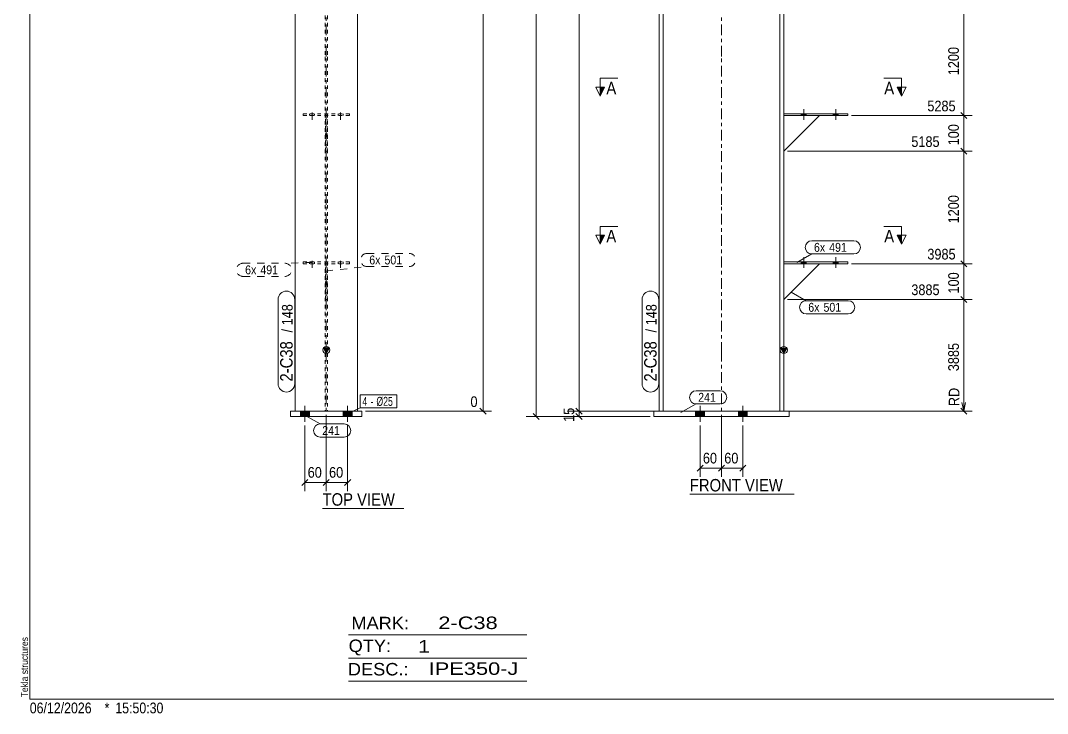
# Model space of a CAD drawing. Header units: millimetres. Extents: x 2 to 579, y 1 to 405.
# Drawn here: x 2.4 to 290.7, y 1 to 195.4 of the extents above; entities that cross this region are included whole.
import ezdxf

# ---------------------------------------------------------------- set-up
doc = ezdxf.new("R2010")
doc.units = ezdxf.units.MM
for name, pattern in [('XKITLINE00', [0]), ('XKITLINE01', [4, 1, -1, 1, -1]), ('XKITLINE02', [4, 2, -2]), ('XKITLINE03', [6, 3, -1, 1, -1])]:
    doc.linetypes.add(name, pattern=pattern)
for name, color, linetype, lineweight in [('Bolt', 3, 'Continuous', 0), ('BoltMark', 7, 'Continuous', 0), ('Dimensions', 7, 'Continuous', 0), ('DrawingSheet', 5, 'Continuous', 0), ('OtherObjectType', 7, 'Continuous', 0), ('Part', 2, 'Continuous', 0), ('PartMark', 7, 'Continuous', 0), ('Section', 6, 'Continuous', 0)]:
    doc.layers.add(name, color=color, linetype=linetype, lineweight=lineweight)
doc.styles.add('ARIAL', font='ARIAL.TTF')
doc.styles.add('ARIAL_NARROW', font='ARIALN.TTF')

# ---------------------------------------------------------------- blocks, each defined once
blk = doc.blocks.new('*A3')
at = {"layer": 'Bolt'}
for points in [[(194.43, 85.77), (194.43, 84.27), (191.93, 84.27), (191.93, 85.77)], [(194.43, 85.77), (194.43, 84.27), (191.93, 84.27), (191.93, 85.77)], [(206.43, 85.77), (206.43, 84.27), (203.93, 84.27), (203.93, 85.77)], [(206.43, 85.77), (206.43, 84.27), (203.93, 84.27), (203.93, 85.77)]]:
    blk.add_hatch(color=3, dxfattribs=at).paths.add_polyline_path(points, flags=17)
at = {"layer": 'Bolt', "color": 3, "linetype": 'XKITLINE00', "lineweight": 0}
for p, q in [((193.18, 87.27), (193.18, 82.77)), ((193.18, 87.27), (193.18, 82.77)), ((205.18, 87.27), (205.18, 82.77)), ((205.18, 87.27), (205.18, 82.77)), ((191.93, 85.77), (191.93, 84.27)), ((191.93, 85.77), (191.93, 84.27)), ((194.43, 85.77), (194.43, 84.27)), ((194.43, 85.77), (194.43, 84.27)), ((203.93, 85.77), (203.93, 84.27)), ((203.93, 85.77), (203.93, 84.27)), ((206.43, 85.77), (206.43, 84.27)), ((206.43, 85.77), (206.43, 84.27))]:
    blk.add_line(p, q, dxfattribs=at)
blk = doc.blocks.new('*A4')
at = {"layer": 'Bolt'}
for points in [[(222.98, 127.67), (222.98, 127.17), (221.58, 127.17), (221.58, 127.67)], [(222.98, 127.67), (222.98, 127.17), (221.58, 127.17), (221.58, 127.67)], [(231.98, 127.67), (231.98, 127.17), (230.58, 127.17), (230.58, 127.67)], [(231.98, 127.67), (231.98, 127.17), (230.58, 127.17), (230.58, 127.67)]]:
    blk.add_hatch(color=3, dxfattribs=at).paths.add_polyline_path(points, flags=17)
at = {"layer": 'Bolt', "color": 3, "linetype": 'XKITLINE00', "lineweight": 0}
for p, q in [((221.58, 127.17), (221.58, 127.67)), ((221.58, 127.17), (221.58, 127.67)), ((222.28, 126.01), (222.28, 129.01)), ((222.28, 126.01), (222.28, 129.01)), ((222.98, 127.17), (222.98, 127.67)), ((222.98, 127.17), (222.98, 127.67)), ((230.58, 127.17), (230.58, 127.67)), ((230.58, 127.17), (230.58, 127.67)), ((231.28, 126.01), (231.28, 129.01)), ((231.28, 126.01), (231.28, 129.01)), ((231.98, 127.17), (231.98, 127.67)), ((231.98, 127.17), (231.98, 127.67))]:
    blk.add_line(p, q, dxfattribs=at)
blk = doc.blocks.new('*A5')
at = {"layer": 'Bolt'}
for points in [[(222.98, 169.25), (222.98, 168.75), (221.58, 168.75), (221.58, 169.25)], [(222.98, 169.25), (222.98, 168.75), (221.58, 168.75), (221.58, 169.25)], [(231.98, 169.25), (231.98, 168.75), (230.58, 168.75), (230.58, 169.25)], [(231.98, 169.25), (231.98, 168.75), (230.58, 168.75), (230.58, 169.25)]]:
    blk.add_hatch(color=3, dxfattribs=at).paths.add_polyline_path(points, flags=17)
at = {"layer": 'Bolt', "color": 3, "linetype": 'XKITLINE00', "lineweight": 0}
for p, q in [((222.28, 167.59), (222.28, 170.59)), ((222.28, 167.59), (222.28, 170.59)), ((231.28, 167.59), (231.28, 170.59)), ((231.28, 167.59), (231.28, 170.59)), ((221.58, 168.75), (221.58, 169.25)), ((221.58, 168.75), (221.58, 169.25)), ((222.98, 168.75), (222.98, 169.25)), ((222.98, 168.75), (222.98, 169.25)), ((230.58, 168.75), (230.58, 169.25)), ((230.58, 168.75), (230.58, 169.25)), ((231.98, 168.75), (231.98, 169.25)), ((231.98, 168.75), (231.98, 169.25))]:
    blk.add_line(p, q, dxfattribs=at)
blk = doc.blocks.new('*A10')
at = {"layer": 'Part'}
blk.add_hatch(color=2, dxfattribs=at).paths.add_polyline_path([(215.88, 103.48), (217.48, 103.48), (216.68, 102.08)], flags=17)
at = {"layer": 'Part', "color": 7, "linetype": 'XKITLINE03', "lineweight": 0}
for p, q in [((199.18, 310.07), (199.18, 373.17)), ((199.18, 268.49), (199.18, 309.97)), ((199.18, 226.91), (199.18, 268.39)), ((199.18, 185.33), (199.18, 226.81)), ((199.18, 143.75), (199.18, 185.23)), ((199.18, 102.17), (199.18, 143.65)), ((199.18, 75.77), (199.18, 102.07))]:
    blk.add_line(p, q, dxfattribs=at)
at = {"layer": 'Part', "color": 7, "linetype": 'XKITLINE01', "lineweight": 0}
for p, q in [((181.68, 364.1), (181.68, 362.13)), ((181.68, 364.1), (182.78, 364.1)), ((182.78, 364.1), (182.78, 362.13)), ((215.58, 364.1), (215.58, 362.13)), ((215.58, 364.1), (216.68, 364.1)), ((216.68, 364.1), (216.68, 362.13)), ((181.68, 362.25), (182.78, 362.25)), ((182.78, 363.21), (215.58, 363.21)), ((182.78, 363.14), (215.58, 363.14)), ((215.58, 362.25), (216.68, 362.25)), ((216.68, 85.77), (181.68, 85.77))]:
    blk.add_line(p, q, dxfattribs=at)
at = {"layer": 'Part', "color": 2, "linetype": 'XKITLINE00', "lineweight": 0}
for p, q in [((181.68, 362.13), (181.68, 310.07)), ((182.78, 362.13), (182.78, 310.07)), ((215.58, 362.13), (215.58, 310.07)), ((216.68, 362.13), (216.68, 310.07)), ((181.68, 309.97), (181.68, 268.49)), ((182.78, 309.97), (182.78, 268.49)), ((215.58, 309.97), (215.58, 268.49)), ((216.68, 309.97), (216.68, 268.49)), ((181.68, 268.39), (181.68, 226.91)), ((182.78, 268.39), (182.78, 226.91)), ((215.58, 268.39), (215.58, 226.91)), ((216.68, 268.39), (216.68, 226.91)), ((181.68, 226.81), (181.68, 185.33)), ((182.78, 226.81), (182.78, 185.33)), ((215.58, 226.81), (215.58, 185.33)), ((216.68, 226.81), (216.68, 185.33)), ((181.68, 185.23), (181.68, 143.75)), ((182.78, 185.23), (182.78, 143.75)), ((215.58, 185.23), (215.58, 143.75)), ((216.68, 185.23), (216.68, 143.75)), ((181.68, 143.65), (181.68, 102.17)), ((182.78, 143.65), (182.78, 102.17)), ((215.58, 143.65), (215.58, 102.17)), ((216.68, 143.65), (216.68, 102.17)), ((181.68, 102.07), (181.68, 85.77)), ((182.78, 102.07), (182.78, 85.77)), ((215.58, 102.07), (215.58, 85.77)), ((216.68, 102.08), (215.88, 103.48)), ((215.88, 103.48), (217.48, 103.48)), ((217.48, 103.48), (216.68, 102.08)), ((216.68, 102.07), (216.68, 85.77))]:
    blk.add_line(p, q, dxfattribs=at)
blk.add_circle((216.68, 102.98), 1, dxfattribs=at)
blk = doc.blocks.new('*A12')
at = {"layer": 'Part', "color": 2, "linetype": 'XKITLINE00', "lineweight": 0}
for p, q in [((218.18, 85.77), (180.18, 85.77)), ((180.18, 85.77), (180.18, 84.27)), ((218.18, 84.27), (180.18, 84.27)), ((218.18, 85.77), (218.18, 84.27))]:
    blk.add_line(p, q, dxfattribs=at)
blk = doc.blocks.new('*A13')
at = {"layer": 'Part', "color": 2, "linetype": 'XKITLINE00', "lineweight": 0}
for p, q in [((234.68, 127.67), (216.68, 127.67)), ((216.68, 127.17), (234.68, 127.17)), ((234.68, 127.17), (234.68, 127.67))]:
    blk.add_line(p, q, dxfattribs=at)
at = {"layer": 'Part', "color": 7, "linetype": 'XKITLINE01', "lineweight": 0}
blk.add_line((216.68, 127.67), (216.68, 127.17), dxfattribs=at)
blk = doc.blocks.new('*A14')
at = {"layer": 'Part', "color": 2, "linetype": 'XKITLINE00', "lineweight": 0}
blk.add_line((226.68, 127.17), (216.68, 117.17), dxfattribs=at)
at = {"layer": 'Part', "color": 7, "linetype": 'XKITLINE01', "lineweight": 0}
for p, q in [((216.68, 117.17), (216.68, 127.17)), ((216.68, 127.17), (226.68, 127.17))]:
    blk.add_line(p, q, dxfattribs=at)
blk = doc.blocks.new('*A15')
at = {"layer": 'Part', "color": 2, "linetype": 'XKITLINE00', "lineweight": 0}
for p, q in [((234.68, 169.25), (216.68, 169.25)), ((216.68, 168.75), (234.68, 168.75)), ((234.68, 168.75), (234.68, 169.25))]:
    blk.add_line(p, q, dxfattribs=at)
at = {"layer": 'Part', "color": 7, "linetype": 'XKITLINE01', "lineweight": 0}
blk.add_line((216.68, 169.25), (216.68, 168.75), dxfattribs=at)
blk = doc.blocks.new('*A16')
at = {"layer": 'Part', "color": 2, "linetype": 'XKITLINE00', "lineweight": 0}
blk.add_line((226.68, 168.75), (216.68, 158.75), dxfattribs=at)
at = {"layer": 'Part', "color": 7, "linetype": 'XKITLINE01', "lineweight": 0}
for p, q in [((216.68, 158.75), (216.68, 168.75)), ((216.68, 168.75), (226.68, 168.75))]:
    blk.add_line(p, q, dxfattribs=at)
blk = doc.blocks.new('*A26')
at = {"layer": 'Bolt'}
for points in [[(83.48, 85.77), (83.48, 84.27), (80.98, 84.27), (80.98, 85.77)], [(83.48, 85.77), (83.48, 84.27), (80.98, 84.27), (80.98, 85.77)], [(95.48, 85.77), (95.48, 84.27), (92.98, 84.27), (92.98, 85.77)], [(95.48, 85.77), (95.48, 84.27), (92.98, 84.27), (92.98, 85.77)]]:
    blk.add_hatch(color=3, dxfattribs=at).paths.add_polyline_path(points, flags=17)
at = {"layer": 'Bolt', "color": 3, "linetype": 'XKITLINE00', "lineweight": 0}
for p, q in [((82.23, 87.27), (82.23, 82.77)), ((82.23, 87.27), (82.23, 82.77)), ((94.23, 87.27), (94.23, 82.77)), ((94.23, 87.27), (94.23, 82.77)), ((80.98, 85.77), (80.98, 84.27)), ((80.98, 85.77), (80.98, 84.27)), ((83.48, 85.77), (83.48, 84.27)), ((83.48, 85.77), (83.48, 84.27)), ((92.98, 85.77), (92.98, 84.27)), ((92.98, 85.77), (92.98, 84.27)), ((95.48, 85.77), (95.48, 84.27)), ((95.48, 85.77), (95.48, 84.27))]:
    blk.add_line(p, q, dxfattribs=at)
blk = doc.blocks.new('*A27')
at = {"layer": 'Bolt', "color": 3, "linetype": 'XKITLINE02', "lineweight": 0}
for p, q in [((83.53, 127.17), (83.53, 127.67)), ((83.53, 127.17), (83.53, 127.67)), ((84.23, 126.01), (84.23, 129.01)), ((84.23, 126.01), (84.23, 129.01)), ((84.93, 127.17), (84.93, 127.67)), ((84.93, 127.17), (84.93, 127.67)), ((91.53, 127.17), (91.53, 127.67)), ((91.53, 127.17), (91.53, 127.67)), ((92.23, 126.01), (92.23, 129.01)), ((92.23, 126.01), (92.23, 129.01)), ((92.93, 127.17), (92.93, 127.67)), ((92.93, 127.17), (92.93, 127.67))]:
    blk.add_line(p, q, dxfattribs=at)
blk = doc.blocks.new('*A28')
at = {"layer": 'Bolt', "color": 3, "linetype": 'XKITLINE02', "lineweight": 0}
for p, q in [((84.23, 167.59), (84.23, 170.59)), ((84.23, 167.59), (84.23, 170.59)), ((92.23, 167.59), (92.23, 170.59)), ((92.23, 167.59), (92.23, 170.59)), ((83.53, 168.75), (83.53, 169.25)), ((83.53, 168.75), (83.53, 169.25)), ((84.93, 168.75), (84.93, 169.25)), ((84.93, 168.75), (84.93, 169.25)), ((91.53, 168.75), (91.53, 169.25)), ((91.53, 168.75), (91.53, 169.25)), ((92.93, 168.75), (92.93, 169.25)), ((92.93, 168.75), (92.93, 169.25))]:
    blk.add_line(p, q, dxfattribs=at)
blk = doc.blocks.new('*A33')
at = {"layer": 'Part'}
blk.add_hatch(color=2, dxfattribs=at).paths.add_polyline_path([(87.43, 103.48), (89.03, 103.48), (88.23, 102.08)], flags=17)
at = {"layer": 'Part', "color": 7, "linetype": 'XKITLINE03', "lineweight": 0}
for p, q in [((88.23, 310.07), (88.23, 373.17)), ((88.23, 268.49), (88.23, 309.97)), ((88.23, 226.91), (88.23, 268.39)), ((88.23, 185.33), (88.23, 226.81)), ((88.23, 143.75), (88.23, 185.23)), ((88.23, 102.17), (88.23, 143.65)), ((88.23, 75.77), (88.23, 102.07))]:
    blk.add_line(p, q, dxfattribs=at)
at = {"layer": 'Part', "color": 2, "linetype": 'XKITLINE00', "lineweight": 0}
for p, q in [((79.48, 310.07), (79.48, 364.1)), ((96.98, 310.07), (96.98, 362.25)), ((79.48, 268.49), (79.48, 309.97)), ((96.98, 268.49), (96.98, 309.97)), ((79.48, 226.91), (79.48, 268.39)), ((96.98, 226.91), (96.98, 268.39)), ((79.48, 185.33), (79.48, 226.81)), ((96.98, 185.33), (96.98, 226.81)), ((79.48, 143.75), (79.48, 185.23)), ((96.98, 143.75), (96.98, 185.23)), ((79.48, 102.17), (79.48, 143.65)), ((96.98, 102.17), (96.98, 143.65)), ((79.48, 85.77), (79.48, 102.07)), ((88.23, 102.08), (87.43, 103.48)), ((87.43, 103.48), (89.03, 103.48)), ((89.03, 103.48), (88.23, 102.08)), ((96.98, 85.77), (96.98, 102.07))]:
    blk.add_line(p, q, dxfattribs=at)
at = {"layer": 'Part', "color": 7, "linetype": 'XKITLINE01', "lineweight": 0}
for p, q in [((96.98, 362.25), (79.48, 364.1)), ((87.88, 363.21), (87.88, 310.07)), ((88.58, 363.14), (88.58, 310.07)), ((87.88, 309.97), (87.88, 268.49)), ((88.58, 309.97), (88.58, 268.49)), ((87.88, 268.39), (87.88, 226.91)), ((88.58, 268.39), (88.58, 226.91)), ((87.88, 226.81), (87.88, 185.33)), ((88.58, 226.81), (88.58, 185.33)), ((87.88, 185.23), (87.88, 143.75)), ((88.58, 185.23), (88.58, 143.75)), ((87.88, 143.65), (87.88, 102.17)), ((88.58, 143.65), (88.58, 102.17)), ((87.88, 102.07), (87.88, 85.77)), ((88.58, 102.07), (88.58, 85.77)), ((79.48, 85.77), (96.98, 85.77))]:
    blk.add_line(p, q, dxfattribs=at)
at = {"layer": 'Part', "color": 2, "linetype": 'XKITLINE00', "lineweight": 0}
blk.add_circle((88.23, 102.98), 1, dxfattribs=at)
blk = doc.blocks.new('*A35')
at = {"layer": 'Part', "color": 2, "linetype": 'XKITLINE00', "lineweight": 0}
for p, q in [((78.23, 84.27), (78.23, 85.77)), ((78.23, 85.77), (98.23, 85.77)), ((98.23, 84.27), (78.23, 84.27)), ((98.23, 85.77), (98.23, 84.27))]:
    blk.add_line(p, q, dxfattribs=at)
blk = doc.blocks.new('*A36')
at = {"layer": 'Part', "color": 7, "linetype": 'XKITLINE01', "lineweight": 0}
for p, q in [((94.73, 127.67), (81.73, 127.67)), ((81.73, 127.17), (81.73, 127.67)), ((94.73, 127.17), (81.73, 127.17)), ((94.73, 127.17), (94.73, 127.67))]:
    blk.add_line(p, q, dxfattribs=at)
blk = doc.blocks.new('*A37')
at = {"layer": 'Part', "color": 7, "linetype": 'XKITLINE01', "lineweight": 0}
for p, q in [((88.48, 127.17), (87.98, 127.17)), ((87.98, 117.17), (87.98, 127.17)), ((88.48, 117.17), (88.48, 127.17)), ((88.48, 117.17), (87.98, 117.17))]:
    blk.add_line(p, q, dxfattribs=at)
blk = doc.blocks.new('*A38')
at = {"layer": 'Part', "color": 7, "linetype": 'XKITLINE01', "lineweight": 0}
for p, q in [((94.73, 169.25), (81.73, 169.25)), ((81.73, 168.75), (81.73, 169.25)), ((94.73, 168.75), (81.73, 168.75)), ((94.73, 168.75), (94.73, 169.25))]:
    blk.add_line(p, q, dxfattribs=at)
blk = doc.blocks.new('*A39')
at = {"layer": 'Part', "color": 7, "linetype": 'XKITLINE01', "lineweight": 0}
for p, q in [((88.48, 168.75), (87.98, 168.75)), ((87.98, 158.75), (87.98, 168.75)), ((88.48, 158.75), (88.48, 168.75)), ((88.48, 158.75), (87.98, 158.75))]:
    blk.add_line(p, q, dxfattribs=at)
blk = doc.blocks.new('*A52')
at = {"layer": 'DrawingSheet', "color": 5, "linetype": 'XKITLINE00', "lineweight": 0}
for p, q in [((5, 405), (5, 5)), ((5, 5), (579, 5))]:
    blk.add_line(p, q, dxfattribs=at)
at = {"layer": 'DrawingSheet', "color": 5, "style": 'ARIAL', "width": 0.85}
blk.add_text('Tekla structures', height=2, rotation=90, dxfattribs=at).set_placement((4.5, 5.5))
blk = doc.blocks.new('*A56')
at = {"layer": 'OtherObjectType', "color": 6, "linetype": 'XKITLINE00', "lineweight": 0}
for p, q in [((94.5, 23), (144.5, 23)), ((94.5, 16.5), (144.5, 16.5)), ((94.5, 10), (144.5, 10))]:
    blk.add_line(p, q, dxfattribs=at)
at = {"layer": 'OtherObjectType', "color": 6, "style": 'ARIAL_NARROW'}
for s, width, p in [('MARK:', 1.275, (95.27, 24.58)), ('2-C38', 1.525501, (119.69, 24.65)), ('QTY:', 1.275, (94.5, 18.19)), ('1', 1.525501, (113.99, 18.05)), ('DESC.:', 1.275, (94.29, 11.63)), ('IPE350-J', 1.525501, (117, 11.79))]:
    blk.add_text(s, height=3.5, dxfattribs=dict(at, width=width)).set_placement(p)
blk = doc.blocks.new('*A59')
at = {"layer": 'OtherObjectType', "color": 7, "style": 'ARIAL_NARROW', "width": 1.008832}
for s, p in [('06/12/2026', (4.99, 1)), ('*', (26, 1)), ('15:50:30', (29, 1))]:
    blk.add_text(s, height=3, dxfattribs=at).set_placement(p)
blk = doc.blocks.new('*A60')
at = {"layer": 'Dimensions', "color": 7, "linetype": 'XKITLINE00', "lineweight": 0}
for p, q in [((146.33, 366.27), (148.03, 364.57)), ((179.43, 365.42), (144.33, 365.42)), ((147.18, 84.27), (147.18, 365.42)), ((179.18, 84.27), (144.33, 84.27)), ((146.33, 85.12), (148.03, 83.42))]:
    blk.add_line(p, q, dxfattribs=at)
at = {"layer": 'Dimensions', "color": 3}
for p in [(147.18, 365.42), (147.18, 84.27)]:
    blk.add_point(p, dxfattribs=at)
at = {"layer": 'Dimensions', "color": 3, "style": 'ARIAL', "width": 0.85}
blk.add_text('10803', height=3, rotation=90.0002, dxfattribs=at).set_placement((145.83, 219.28))
blk = doc.blocks.new('*A61')
at = {"layer": 'Dimensions', "color": 7, "linetype": 'XKITLINE00', "lineweight": 0}
for p, q in [((158.33, 86.62), (160.03, 84.92)), ((180.68, 85.77), (156.33, 85.77)), ((179.18, 84.27), (156.33, 84.27)), ((158.33, 85.12), (160.03, 83.42)), ((159.18, 84.27), (159.18, 85.77))]:
    blk.add_line(p, q, dxfattribs=at)
at = {"layer": 'Dimensions', "color": 3}
for p in [(159.18, 85.77), (159.18, 84.27)]:
    blk.add_point(p, dxfattribs=at)
at = {"layer": 'Dimensions', "color": 3, "style": 'ARIAL', "width": 0.85}
blk.add_text('15', height=3, rotation=90.0002, dxfattribs=at).set_placement((157.83, 82.79))
blk = doc.blocks.new('*A62')
at = {"layer": 'Dimensions', "color": 7, "linetype": 'XKITLINE00', "lineweight": 0}
for p, q in [((217.68, 200.33), (269.58, 200.33)), ((266.33, 201.18), (268.03, 199.48)), ((267.18, 168.75), (267.18, 200.33)), ((235.68, 168.75), (269.58, 168.75)), ((266.33, 169.6), (268.03, 167.9))]:
    blk.add_line(p, q, dxfattribs=at)
at = {"layer": 'Dimensions', "color": 3}
for p in [(267.18, 200.33), (267.18, 168.75)]:
    blk.add_point(p, dxfattribs=at)
at = {"layer": 'Dimensions', "color": 3, "style": 'ARIAL', "width": 0.85}
blk.add_text('6485', height=3, dxfattribs=at).set_placement((252.48, 201.53))
blk.add_text('1200', height=3, rotation=90.0002, dxfattribs=at).set_placement((265.83, 180.09))
blk = doc.blocks.new('*A71')
at = {"layer": 'Dimensions', "color": 7, "linetype": 'XKITLINE00', "lineweight": 0}
for p, q in [((199.18, 84.77), (199.18, 67.37)), ((193.18, 81.77), (193.18, 67.37)), ((194.03, 70.62), (192.33, 68.92)), ((193.18, 69.77), (199.18, 69.77)), ((200.03, 70.62), (198.33, 68.92))]:
    blk.add_line(p, q, dxfattribs=at)
at = {"layer": 'Dimensions', "color": 3}
for p in [(193.18, 69.77), (199.18, 69.77)]:
    blk.add_point(p, dxfattribs=at)
at = {"layer": 'Dimensions', "color": 3, "style": 'ARIAL', "width": 0.85}
blk.add_text('60', height=3, dxfattribs=at).set_placement((193.96, 71.12))
blk = doc.blocks.new('*A72')
at = {"layer": 'Dimensions', "color": 7, "linetype": 'XKITLINE00', "lineweight": 0}
for p, q in [((199.18, 84.77), (199.18, 67.37)), ((205.18, 81.77), (205.18, 67.37)), ((200.03, 70.62), (198.33, 68.92)), ((199.18, 69.77), (205.18, 69.77)), ((206.03, 70.62), (204.33, 68.92))]:
    blk.add_line(p, q, dxfattribs=at)
at = {"layer": 'Dimensions', "color": 3}
for p in [(199.18, 69.77), (205.18, 69.77)]:
    blk.add_point(p, dxfattribs=at)
at = {"layer": 'Dimensions', "color": 3, "style": 'ARIAL', "width": 0.85}
blk.add_text('60', height=3, dxfattribs=at).set_placement((199.96, 71.12))
blk = doc.blocks.new('*A76')
at = {"layer": 'PartMark', "color": 7, "linetype": 'XKITLINE00', "lineweight": 0}
for p, q in [((192.05, 91.53), (198.82, 91.53)), ((187.81, 85.44), (192.05, 87.83)), ((192.05, 87.83), (198.82, 87.83))]:
    blk.add_line(p, q, dxfattribs=at)
for centre, start, end in [((192.05, 89.68), 90, 270), ((198.82, 89.68), 270, 90)]:
    blk.add_arc(centre, 1.85, start, end, dxfattribs=at)
at = {"layer": 'PartMark', "color": 3, "style": 'ARIAL', "width": 0.85}
blk.add_text('241', height=2.5, dxfattribs=at).set_placement((192.65, 88.43))
blk = doc.blocks.new('*A78')
at = {"layer": 'PartMark', "color": 7, "linetype": 'XKITLINE00', "lineweight": 0}
for p, q in [((176.88, 93.52), (176.88, 117.17)), ((181.58, 93.52), (181.58, 117.17))]:
    blk.add_line(p, q, dxfattribs=at)
for centre, start, end in [((179.23, 117.17), 0, 180), ((179.23, 93.52), 180, 0)]:
    blk.add_arc(centre, 2.35, start, end, dxfattribs=at)
at = {"layer": 'PartMark', "color": 3, "style": 'ARIAL', "width": 0.85}
for s, p in [('148', (180.98, 109.89)), ('/', (180.98, 107.88))]:
    blk.add_text(s, height=3, rotation=90.0002, dxfattribs=at).set_placement(p)
at = {"layer": 'PartMark', "color": 1, "style": 'ARIAL', "width": 0.85}
blk.add_text('2-C38', height=3.5, rotation=90.0002, dxfattribs=at).set_placement((180.98, 94.12))
blk = doc.blocks.new('*A79')
at = {"layer": 'PartMark', "color": 7, "linetype": 'XKITLINE00', "lineweight": 0}
for p, q in [((224.55, 133.63), (236.34, 133.63)), ((220.31, 127.54), (224.55, 129.93)), ((224.55, 129.93), (236.34, 129.93))]:
    blk.add_line(p, q, dxfattribs=at)
for centre, start, end in [((224.55, 131.78), 90, 270), ((236.34, 131.78), 270, 90)]:
    blk.add_arc(centre, 1.85, start, end, dxfattribs=at)
at = {"layer": 'PartMark', "color": 3, "style": 'ARIAL', "width": 0.85}
for s, p in [('6x', (225.15, 130.53)), ('491', (229.42, 130.53))]:
    blk.add_text(s, height=2.5, dxfattribs=at).set_placement(p)
blk = doc.blocks.new('*A80')
at = {"layer": 'PartMark', "color": 7, "linetype": 'XKITLINE00', "lineweight": 0}
for p, q in [((218.71, 119.2), (222.95, 116.8)), ((222.95, 116.8), (234.74, 116.8)), ((222.95, 113.1), (234.74, 113.1))]:
    blk.add_line(p, q, dxfattribs=at)
for centre, start, end in [((222.95, 114.95), 90, 270), ((234.74, 114.95), 270, 90)]:
    blk.add_arc(centre, 1.85, start, end, dxfattribs=at)
at = {"layer": 'PartMark', "color": 3, "style": 'ARIAL', "width": 0.85}
for s, p in [('6x', (223.55, 113.7)), ('501', (227.82, 113.7))]:
    blk.add_text(s, height=2.5, dxfattribs=at).set_placement(p)
blk = doc.blocks.new('*A83')
at = {"layer": 'Section'}
for points in [[(166.36, 176.75), (165.11, 174.25), (165.11, 176.75)], [(249.75, 176.75), (249.75, 174.25), (248.5, 176.75)]]:
    blk.add_hatch(color=3, dxfattribs=at).paths.add_polyline_path(points, flags=17)
at = {"layer": 'Section', "color": 1, "linetype": 'XKITLINE00', "lineweight": 0}
for p, q in [((165.11, 179.25), (170.11, 179.25)), ((165.11, 179.25), (165.11, 174.25)), ((249.75, 179.25), (244.75, 179.25)), ((249.75, 179.25), (249.75, 174.25))]:
    blk.add_line(p, q, dxfattribs=at)
at = {"layer": 'Section', "color": 3, "linetype": 'XKITLINE00', "lineweight": 0}
for p, q in [((165.11, 174.25), (163.86, 176.75)), ((166.36, 176.75), (163.86, 176.75)), ((165.11, 174.25), (166.36, 176.75)), ((248.5, 176.75), (251, 176.75)), ((249.75, 174.25), (248.5, 176.75)), ((251, 176.75), (249.75, 174.25))]:
    blk.add_line(p, q, dxfattribs=at)
at = {"layer": 'Section', "color": 7, "style": 'ARIAL', "width": 0.85}
for p in [(166.86, 174.75), (244.88, 174.75)]:
    blk.add_text('A', height=3.5, dxfattribs=at).set_placement(p)
blk = doc.blocks.new('*A84')
at = {"layer": 'Section'}
for points in [[(166.36, 135.17), (165.11, 132.67), (165.11, 135.17)], [(249.75, 135.17), (249.75, 132.67), (248.5, 135.17)]]:
    blk.add_hatch(color=3, dxfattribs=at).paths.add_polyline_path(points, flags=17)
at = {"layer": 'Section', "color": 1, "linetype": 'XKITLINE00', "lineweight": 0}
for p, q in [((165.11, 137.67), (170.11, 137.67)), ((165.11, 137.67), (165.11, 132.67)), ((249.75, 137.67), (244.75, 137.67)), ((249.75, 137.67), (249.75, 132.67))]:
    blk.add_line(p, q, dxfattribs=at)
at = {"layer": 'Section', "color": 3, "linetype": 'XKITLINE00', "lineweight": 0}
for p, q in [((165.11, 132.67), (163.86, 135.17)), ((166.36, 135.17), (163.86, 135.17)), ((165.11, 132.67), (166.36, 135.17)), ((248.5, 135.17), (251, 135.17)), ((249.75, 132.67), (248.5, 135.17)), ((251, 135.17), (249.75, 132.67))]:
    blk.add_line(p, q, dxfattribs=at)
at = {"layer": 'Section', "color": 7, "style": 'ARIAL', "width": 0.85}
for p in [(166.86, 133.17), (244.88, 133.17)]:
    blk.add_text('A', height=3.5, dxfattribs=at).set_placement(p)
blk = doc.blocks.new('*A87')
at = {"layer": 'OtherObjectType', "color": 7, "linetype": 'XKITLINE00', "lineweight": 0}
blk.add_line((190.31, 62.52), (219.61, 62.52), dxfattribs=at)
at = {"layer": 'OtherObjectType', "color": 7, "style": 'ARIAL', "width": 0.85}
blk.add_text('FRONT VIEW', height=3.5, dxfattribs=at).set_placement((190.31, 63.27))
blk = doc.blocks.new('*A88')
at = {"layer": 'Dimensions', "color": 7, "linetype": 'XKITLINE00', "lineweight": 0}
for p, q in [((180.68, 364.1), (156.33, 364.1)), ((158.33, 364.95), (160.03, 363.25)), ((159.18, 85.77), (159.18, 364.1)), ((158.33, 86.62), (160.03, 84.92)), ((180.68, 85.77), (156.33, 85.77))]:
    blk.add_line(p, q, dxfattribs=at)
at = {"layer": 'Dimensions', "color": 3}
for p in [(159.18, 364.1), (159.18, 85.77)]:
    blk.add_point(p, dxfattribs=at)
at = {"layer": 'Dimensions', "color": 3, "style": 'ARIAL', "width": 0.85}
blk.add_text('10775', height=3, rotation=90.0002, dxfattribs=at).set_placement((157.83, 219.37))
blk = doc.blocks.new('*A90')
at = {"layer": 'Dimensions', "color": 7, "linetype": 'XKITLINE00', "lineweight": 0}
for p, q in [((217.68, 117.17), (269.58, 117.17)), ((266.33, 118.02), (268.03, 116.32)), ((267.18, 85.77), (267.18, 117.17)), ((267.18, 92.99), (267.18, 85.77)), ((266.33, 86.62), (268.03, 84.92)), ((266.68, 88.27), (267.18, 85.77)), ((267.68, 88.27), (267.18, 85.77)), ((217.68, 85.77), (269.58, 85.77)), ((217.68, 85.77), (269.58, 85.77))]:
    blk.add_line(p, q, dxfattribs=at)
at = {"layer": 'Dimensions', "color": 3}
for p in [(267.18, 117.17), (267.18, 85.77)]:
    blk.add_point(p, dxfattribs=at)
at = {"layer": 'Dimensions', "color": 7}
blk.add_point((267.18, 85.77), dxfattribs=at)
at = {"layer": 'Dimensions', "color": 3, "style": 'ARIAL', "width": 0.85}
blk.add_text('3885', height=3, dxfattribs=at).set_placement((252.48, 118.37))
for s, p in [('3885', (265.83, 97.02)), ('RD', (265.98, 87.21))]:
    blk.add_text(s, height=3, rotation=90.0002, dxfattribs=at).set_placement(p)
blk = doc.blocks.new('*A91')
at = {"layer": 'Dimensions', "color": 7, "linetype": 'XKITLINE00', "lineweight": 0}
for p, q in [((235.68, 127.17), (269.58, 127.17)), ((266.33, 128.02), (268.03, 126.32)), ((267.18, 117.17), (267.18, 127.17)), ((217.68, 117.17), (269.58, 117.17)), ((266.33, 118.02), (268.03, 116.32))]:
    blk.add_line(p, q, dxfattribs=at)
at = {"layer": 'Dimensions', "color": 3}
for p in [(267.18, 127.17), (267.18, 117.17)]:
    blk.add_point(p, dxfattribs=at)
at = {"layer": 'Dimensions', "color": 3, "style": 'ARIAL', "width": 0.85}
blk.add_text('3985', height=3, dxfattribs=at).set_placement((256.98, 128.37))
blk.add_text('100', height=3, rotation=90.0002, dxfattribs=at).set_placement((265.83, 118.83))
blk = doc.blocks.new('*A92')
at = {"layer": 'Dimensions', "color": 7, "linetype": 'XKITLINE00', "lineweight": 0}
for p, q in [((217.68, 158.75), (269.58, 158.75)), ((266.33, 159.6), (268.03, 157.9)), ((267.18, 127.17), (267.18, 158.75)), ((235.68, 127.17), (269.58, 127.17)), ((266.33, 128.02), (268.03, 126.32))]:
    blk.add_line(p, q, dxfattribs=at)
at = {"layer": 'Dimensions', "color": 3}
for p in [(267.18, 158.75), (267.18, 127.17)]:
    blk.add_point(p, dxfattribs=at)
at = {"layer": 'Dimensions', "color": 3, "style": 'ARIAL', "width": 0.85}
blk.add_text('5185', height=3, dxfattribs=at).set_placement((252.48, 159.95))
blk.add_text('1200', height=3, rotation=90.0002, dxfattribs=at).set_placement((265.83, 138.51))
blk = doc.blocks.new('*A93')
at = {"layer": 'Dimensions', "color": 7, "linetype": 'XKITLINE00', "lineweight": 0}
for p, q in [((235.68, 168.75), (269.58, 168.75)), ((266.33, 169.6), (268.03, 167.9)), ((267.18, 158.75), (267.18, 168.75)), ((217.68, 158.75), (269.58, 158.75)), ((266.33, 159.6), (268.03, 157.9))]:
    blk.add_line(p, q, dxfattribs=at)
at = {"layer": 'Dimensions', "color": 3}
for p in [(267.18, 168.75), (267.18, 158.75)]:
    blk.add_point(p, dxfattribs=at)
at = {"layer": 'Dimensions', "color": 3, "style": 'ARIAL', "width": 0.85}
blk.add_text('5285', height=3, dxfattribs=at).set_placement((256.98, 169.95))
blk.add_text('100', height=3, rotation=90.0002, dxfattribs=at).set_placement((265.83, 160.41))
blk = doc.blocks.new('*A94')
at = {"layer": 'Dimensions', "color": 7, "linetype": 'XKITLINE00', "lineweight": 0}
for p, q in [((97.98, 362.25), (134.63, 362.25)), ((131.38, 363.1), (133.08, 361.4)), ((132.23, 85.77), (132.23, 362.25)), ((131.38, 86.62), (133.08, 84.92)), ((99.23, 85.77), (134.63, 85.77))]:
    blk.add_line(p, q, dxfattribs=at)
at = {"layer": 'Dimensions', "color": 3}
for p in [(132.23, 362.25), (132.23, 85.77)]:
    blk.add_point(p, dxfattribs=at)
at = {"layer": 'Dimensions', "color": 3, "style": 'ARIAL', "width": 0.85}
for s, p in [('10757', (115.31, 363.45)), ('0', (128.71, 86.97))]:
    blk.add_text(s, height=3, dxfattribs=at).set_placement(p)
blk.add_text('10757', height=3, rotation=90.0002, dxfattribs=at).set_placement((130.88, 218.45))
blk = doc.blocks.new('*A97')
at = {"layer": 'Dimensions', "color": 7, "linetype": 'XKITLINE00', "lineweight": 0}
for p, q in [((88.23, 84.77), (88.23, 63.37)), ((82.23, 81.77), (82.23, 63.37)), ((83.08, 66.62), (81.38, 64.92)), ((89.08, 66.62), (87.38, 64.92)), ((82.23, 65.77), (88.23, 65.77))]:
    blk.add_line(p, q, dxfattribs=at)
at = {"layer": 'Dimensions', "color": 3}
for p in [(82.23, 65.77), (88.23, 65.77)]:
    blk.add_point(p, dxfattribs=at)
at = {"layer": 'Dimensions', "color": 3, "style": 'ARIAL', "width": 0.85}
blk.add_text('60', height=3, dxfattribs=at).set_placement((83.01, 67.12))
blk = doc.blocks.new('*A98')
at = {"layer": 'Dimensions', "color": 7, "linetype": 'XKITLINE00', "lineweight": 0}
for p, q in [((88.23, 84.77), (88.23, 63.37)), ((94.23, 81.77), (94.23, 63.37)), ((89.08, 66.62), (87.38, 64.92)), ((95.08, 66.62), (93.38, 64.92)), ((88.23, 65.77), (94.23, 65.77))]:
    blk.add_line(p, q, dxfattribs=at)
at = {"layer": 'Dimensions', "color": 3}
for p in [(88.23, 65.77), (94.23, 65.77)]:
    blk.add_point(p, dxfattribs=at)
at = {"layer": 'Dimensions', "color": 3, "style": 'ARIAL', "width": 0.85}
blk.add_text('60', height=3, dxfattribs=at).set_placement((89.01, 67.12))
blk = doc.blocks.new('*A101')
at = {"layer": 'BoltMark', "color": 7, "linetype": 'XKITLINE00', "lineweight": 0}
for p, q in [((97.77, 90.4), (108.06, 90.4)), ((97.77, 86.7), (97.77, 90.4)), ((108.06, 86.7), (108.06, 90.4)), ((94.23, 85.02), (97.77, 86.7)), ((97.77, 86.7), (108.06, 86.7))]:
    blk.add_line(p, q, dxfattribs=at)
at = {"layer": 'BoltMark', "color": 3, "style": 'ARIAL_NARROW', "width": 0.85}
for s, p in [('4', (98.37, 87.3)), ('Ø25', (102.3, 87.3)), ('-', (100.64, 87.3))]:
    blk.add_text(s, height=2.5, dxfattribs=at).set_placement(p)
blk = doc.blocks.new('*A102')
at = {"layer": 'PartMark', "color": 7, "linetype": 'XKITLINE00', "lineweight": 0}
for p, q in [((82.26, 84.6), (86.5, 82.2)), ((86.5, 82.2), (93.27, 82.2)), ((86.5, 78.5), (93.27, 78.5))]:
    blk.add_line(p, q, dxfattribs=at)
for centre, start, end in [((86.5, 80.35), 90, 270), ((93.27, 80.35), 270, 90)]:
    blk.add_arc(centre, 1.85, start, end, dxfattribs=at)
at = {"layer": 'PartMark', "color": 3, "style": 'ARIAL', "width": 0.85}
blk.add_text('241', height=2.5, dxfattribs=at).set_placement((87.1, 79.1))
blk = doc.blocks.new('*A104')
at = {"layer": 'PartMark', "color": 7, "linetype": 'XKITLINE00', "lineweight": 0}
for p, q in [((74.68, 93.52), (74.68, 117.17)), ((79.38, 93.52), (79.38, 117.17))]:
    blk.add_line(p, q, dxfattribs=at)
for centre, start, end in [((77.03, 117.17), 0, 180), ((77.03, 93.52), 180, 0)]:
    blk.add_arc(centre, 2.35, start, end, dxfattribs=at)
at = {"layer": 'PartMark', "color": 3, "style": 'ARIAL', "width": 0.85}
for s, p in [('148', (78.78, 109.89)), ('/', (78.78, 107.88))]:
    blk.add_text(s, height=3, rotation=90.0002, dxfattribs=at).set_placement(p)
at = {"layer": 'PartMark', "color": 1, "style": 'ARIAL', "width": 0.85}
blk.add_text('2-C38', height=3.5, rotation=90.0002, dxfattribs=at).set_placement((78.78, 94.12))
blk = doc.blocks.new('*A105')
at = {"layer": 'PartMark', "color": 7, "linetype": 'XKITLINE02', "lineweight": 0}
for p, q in [((64.85, 127.32), (76.63, 127.32)), ((84.36, 127.54), (76.63, 127.32)), ((64.85, 123.62), (76.63, 123.62))]:
    blk.add_line(p, q, dxfattribs=at)
for centre, start, end in [((64.85, 125.47), 90, 270), ((76.63, 125.47), 270, 90)]:
    blk.add_arc(centre, 1.85, start, end, dxfattribs=at)
at = {"layer": 'PartMark', "color": 3, "style": 'ARIAL', "width": 0.85}
for s, p in [('6x', (65.45, 124.22)), ('491', (69.72, 124.22))]:
    blk.add_text(s, height=2.5, dxfattribs=at).set_placement(p)
blk = doc.blocks.new('*A106')
at = {"layer": 'PartMark', "color": 7, "linetype": 'XKITLINE02', "lineweight": 0}
for p, q in [((99.7, 130.09), (111.49, 130.09)), ((88.11, 125.14), (99.7, 126.39)), ((99.7, 126.39), (111.49, 126.39))]:
    blk.add_line(p, q, dxfattribs=at)
for centre, start, end in [((99.7, 128.24), 90, 270), ((111.49, 128.24), 270, 90)]:
    blk.add_arc(centre, 1.85, start, end, dxfattribs=at)
at = {"layer": 'PartMark', "color": 3, "style": 'ARIAL', "width": 0.85}
for s, p in [('6x', (100.3, 126.99)), ('501', (104.57, 126.99))]:
    blk.add_text(s, height=2.5, dxfattribs=at).set_placement(p)
blk = doc.blocks.new('*A107')
at = {"layer": 'OtherObjectType', "color": 7, "linetype": 'XKITLINE00', "lineweight": 0}
blk.add_line((87.18, 58.52), (110, 58.52), dxfattribs=at)
at = {"layer": 'OtherObjectType', "color": 7, "style": 'ARIAL', "width": 0.85}
blk.add_text('TOP VIEW', height=3.5, dxfattribs=at).set_placement((87.18, 59.27))

msp = doc.modelspace()

# ---------------------------------------------------------------- block references
at = {"lineweight": 0}
for name in ['*A52', '*A94', '*A60', '*A88', '*A62', '*A83', '*A93', '*A28', '*A5', '*A38', '*A39', '*A15', '*A16', '*A92', '*A84', '*A79', '*A106', '*A91', '*A105', '*A36', '*A27', '*A37', '*A13', '*A14', '*A4', '*A90', '*A104', '*A78', '*A80', '*A101', '*A76', '*A26', '*A61', '*A3', '*A35', '*A97', '*A102', '*A98', '*A12', '*A71', '*A72', '*A87', '*A107', '*A56', '*A59']:
    msp.add_blockref(name, (0, 0), dxfattribs=at)
at = {"layer": 'Part', "lineweight": 0}
for name in ['*A33', '*A10']:
    msp.add_blockref(name, (0, 0), dxfattribs=at)

doc.saveas('drawing.dxf')
